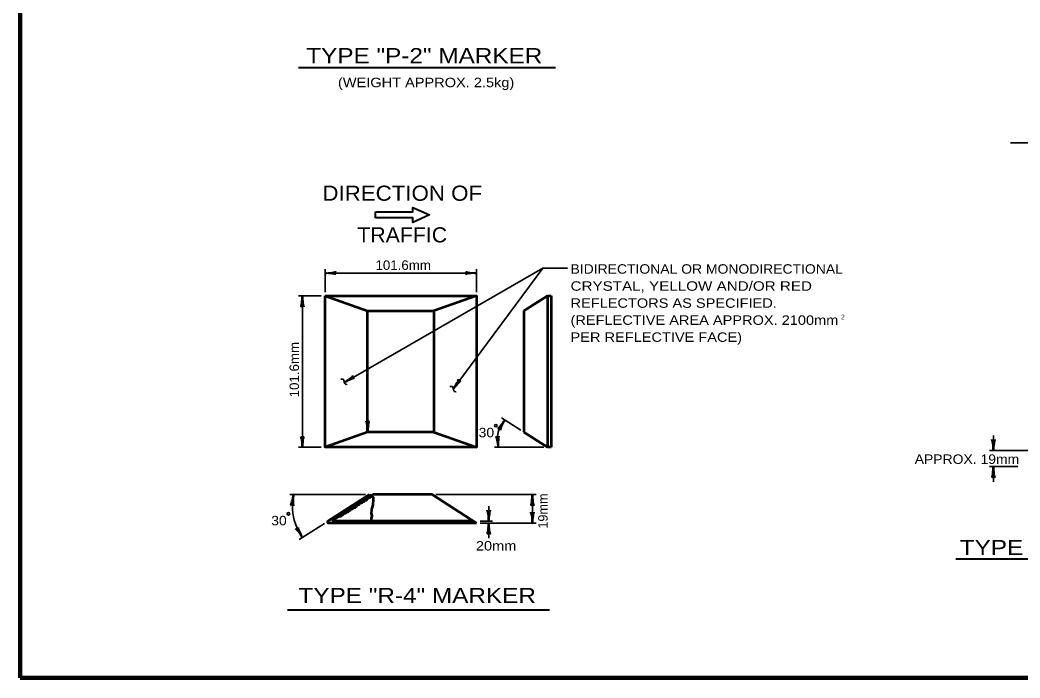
# Model space of a CAD drawing. Extents: x -123 to 733, y -76 to 468.
# Drawn here: x -65.5 to 251.4, y -64.5 to 144 of the extents above; entities that cross this region are included whole.
import ezdxf
from ezdxf.enums import TextEntityAlignment as Align

# ---------------------------------------------------------------- set-up
doc = ezdxf.new("R2010")
doc.units = 0
doc.header["$LTSCALE"] = 1.2
doc.layers.add('1', color=7, linetype='Continuous', lineweight=53)

msp = doc.modelspace()

# ---------------------------------------------------------------- linework, layer by layer
at = {"layer": '1', "lineweight": 40}
for p, q in [((22.731, 128.878), (104.187, 128.878)), ((47.109, 81.25), (47.109, 83.17)), ((231.047, -26.736), (314.37, -26.736)), ((19.282, -42.873), (102.311, -42.873))]:
    msp.add_line(p, q, dxfattribs=at)
at = {"layer": '1', "lineweight": 35}
for p, q in [((270.526, 105.05), (248.326, 105.05)), ((31.137, 57.78), (31.137, 64.98)), ((31.137, 63.78), (79.137, 63.78)), ((79.137, 57.78), (79.137, 64.98)), ((100.117, 65.365), (107.964, 65.365)), ((29.937, 56.58), (22.737, 56.58)), ((23.937, 56.58), (23.937, 8.58)), ((93.126, 14.026), (87.062, 17.908)), ((242.926, 7.551), (242.926, 12.351)), ((29.937, 8.58), (22.737, 8.58)), ((100.437, 8.58), (84.837, 8.58)), ((263.326, 7.551), (241.726, 7.551)), ((250.726, 2.45), (241.726, 2.45)), ((242.926, 2.45), (242.926, -2.349)), ((43.952, -6.42), (19.952, -6.42)), ((66.237, -6.42), (98.037, -6.42)), ((96.837, -6.42), (96.837, -15.42)), ((82.997, -14.82), (82.997, -10.02)), ((30.991, -15.513), (22.899, -20.678)), ((80.337, -14.82), (84.197, -14.82)), ((80.337, -15.42), (98.037, -15.42)), ((82.997, -15.42), (82.997, -20.22))]:
    msp.add_line(p, q, dxfattribs=at)
at = {"layer": '1'}
for p, q in [((31.137, 56.58), (44.637, 51.78)), ((79.137, 56.58), (65.637, 51.78)), ((101.637, 56.58), (94.137, 51.78)), ((101.637, 56.58), (101.637, 8.58)), ((101.637, 56.58), (102.837, 56.58)), ((102.837, 56.58), (102.837, 8.58)), ((44.637, 13.38), (44.637, 51.78)), ((44.637, 51.78), (65.637, 51.78)), ((65.637, 51.78), (65.637, 13.38)), ((94.137, 51.78), (94.137, 13.38)), ((44.637, 13.38), (31.137, 8.58)), ((65.637, 13.38), (44.637, 13.38)), ((65.637, 13.38), (79.137, 8.58)), ((101.637, 8.58), (94.137, 13.38)), ((102.837, 8.58), (101.637, 8.58)), ((45.237, -6.42), (32.003, -14.868)), ((46.352, -6.42), (33.625, -14.544)), ((65.037, -6.42), (46.352, -6.42)), ((65.037, -6.42), (79.137, -15.42)), ((79.137, -15.42), (32.164, -15.42)), ((78.197, -14.82), (33.706, -14.82))]:
    msp.add_line(p, q, dxfattribs=at)
at = {"layer": '1', "lineweight": 158}
msp.add_line((726.161, -64.517), (-65.439, -64.517), dxfattribs=at)
msp.add_lwpolyline([(726.161, 461.583), (-65.539, 461.483), (-65.439, -64.517)], dxfattribs=at)
at = {"layer": '1', "lineweight": 40}
msp.add_lwpolyline([(47.109, 83.218), (58.917, 83.218), (58.917, 84.61), (64.245, 82.258), (58.917, 79.834), (58.917, 81.25), (47.109, 81.25)], dxfattribs=at)
at = {"layer": '1', "lineweight": 35}
msp.add_lwpolyline([(37.257, 29.136), (100.117, 65.365), (71.743, 27.047)], dxfattribs=at)
at = {"layer": '1'}
msp.add_lwpolyline([(31.137, 56.58), (79.137, 56.58), (79.137, 8.58), (31.137, 8.58)], close=True, dxfattribs=at)
for points in [[(45.69, -6.755), (45.506, -7.305), (45.093, -7.259), (44.864, -7.672), (44.497, -7.718), (44.13, -8.268), (43.488, -8.131), (43.442, -8.681), (43.076, -8.544), (42.709, -9.14), (42.388, -8.957), (41.883, -9.645), (41.425, -9.553), (41.149, -10.149), (40.691, -10.012), (40.645, -10.608), (40.095, -10.608), (39.774, -11.021), (39.315, -10.883), (38.948, -11.526), (38.398, -11.526), (38.444, -11.984), (37.756, -12.03), (37.664, -12.397), (37.068, -12.351), (36.701, -12.902), (36.197, -12.902), (36.151, -13.361), (35.479, -13.361)], [(45.237, -6.42), (45.69, -6.755), (46.332, -7.168), (46.423, -7.993), (46.286, -9.645), (45.919, -10.7), (45.827, -11.159), (45.781, -12.351), (45.873, -12.673), (45.919, -13.223), (45.781, -14.003), (45.644, -14.966), (45.364, -15.42)]]:
    msp.add_lwpolyline(points, dxfattribs=at)
at = {"layer": '1', "lineweight": 35}
for centre in [(85.264, 15.413), (19.527, -12.493)]:
    msp.add_circle(centre, 0.394, dxfattribs=at)
for centre, radius, start, end in [((95.271, 10.994), 9.544, 148.90333, 182.38625), ((95.271, 10.994), 9.544, 148.90333, 151.52582), ((38.575, -9.975), 17.782, 168.47004, 210.30724)]:
    msp.add_arc(centre, radius, start, end, dxfattribs=at)
at = {"layer": '1'}
for centre, radius, start in [((32.164, -15.12), 0.3, 122.54966), ((33.706, -14.67), 0.15, 122.55013)]:
    msp.add_arc(centre, radius, start, 270, dxfattribs=at)
at = {"layer": '1', "lineweight": 40}
for centre, major_axis, ratio, start_param, end_param in [((32.481, 63.526), (-2.108, 0.211), 0.07063, 3.1407148, 5.41811), ((32.481, 63.526), (-2.108, 0.211), 0.07063, 3.1407148, 5.41811), ((32.446, 64.111), (-2.143, -0.187), 0.122415, 0.8963533, 3.1415927), ((32.446, 64.111), (-2.143, -0.187), 0.122415, 0.8963533, 3.1415927), ((77.827, 63.448), (2.143, 0.187), 0.122415, 0.8963533, 3.1415927), ((77.827, 63.448), (2.143, 0.187), 0.122415, 0.8963533, 3.1415927), ((77.792, 64.034), (2.108, -0.211), 0.07063, 3.1407148, 5.41811), ((77.792, 64.034), (2.108, -0.211), 0.07063, 3.1407148, 5.41811), ((23.683, 55.235), (0.211, 2.108), 0.07063, 3.1407148, 5.41811), ((23.683, 55.235), (0.211, 2.108), 0.07063, 3.1407148, 5.41811), ((24.268, 55.27), (-0.187, 2.143), 0.122415, 0.8963533, 3.1415927), ((24.268, 55.27), (-0.187, 2.143), 0.122415, 0.8963533, 3.1415927), ((38.226, 30.077), (-1.763, -1.232), 0.122415, 0.8963533, 3.1415927), ((38.549, 29.588), (1.931, 0.87), 0.07063, 6.2823074, 8.5597026), ((72.255, 28.297), (-1.125, -1.834), 0.122415, 0.8963533, 3.1415927), ((72.255, 28.297), (-1.125, -1.834), 0.122415, 0.8963533, 3.1415927), ((72.747, 27.977), (1.424, 1.568), 0.07063, 6.2823074, 8.5597026), ((72.747, 27.977), (1.424, 1.568), 0.07063, 6.2823074, 8.5597026), ((44.305, 14.689), (0.187, -2.143), 0.122415, 0.8963533, 3.1415927), ((44.891, 14.724), (-0.211, -2.108), 0.07063, 3.1407148, 5.41811), ((87.147, 16.236), (-1.269, -1.696), 0.07063, 6.2823074, 8.5597026), ((87.667, 15.964), (0.946, 1.932), 0.122415, 0.8963533, 3.1415927), ((23.605, 9.889), (0.187, -2.143), 0.122415, 0.8963533, 3.1415927), ((23.605, 9.889), (0.187, -2.143), 0.122415, 0.8963533, 3.1415927), ((24.191, 9.924), (-0.211, -2.108), 0.07063, 3.1407148, 5.41811), ((24.191, 9.924), (-0.211, -2.108), 0.07063, 3.1407148, 5.41811), ((85.606, 9.877), (0.366, -2.12), 0.122415, 0.8963533, 3.1415927), ((86.186, 9.961), (0.034, 2.118), 0.07063, 6.2823074, 8.5597026), ((242.595, 8.86), (0.187, -2.143), 0.122415, 0.8963533, 3.1415927), ((242.595, 8.86), (0.187, -2.143), 0.122415, 0.8963533, 3.1415927), ((243.18, 8.895), (-0.211, -2.108), 0.07063, 3.1407148, 5.41811), ((243.18, 8.895), (-0.211, -2.108), 0.07063, 3.1407148, 5.41811), ((242.672, 1.106), (0.211, 2.108), 0.07063, 3.1407148, 5.41811), ((243.258, 1.141), (-0.187, 2.143), 0.122415, 0.8963533, 3.1415927), ((20.707, -7.727), (-0.495, -2.06), 0.07063, 6.2823074, 8.5597026), ((21.292, -7.772), (0.105, 2.148), 0.122415, 0.8963533, 3.1415927), ((96.583, -7.765), (0.211, 2.108), 0.07063, 3.1407148, 5.41811), ((96.583, -7.765), (0.211, 2.108), 0.07063, 3.1407148, 5.41811), ((97.168, -7.73), (-0.187, 2.143), 0.122415, 0.8963533, 3.1415927), ((97.168, -7.73), (-0.187, 2.143), 0.122415, 0.8963533, 3.1415927), ((82.665, -13.511), (0.187, -2.143), 0.122415, 0.8963533, 3.1415927), ((83.251, -13.476), (-0.211, -2.108), 0.07063, 3.1407148, 5.41811), ((96.505, -14.111), (0.187, -2.143), 0.122415, 0.8963533, 3.1415927), ((97.091, -14.076), (-0.211, -2.108), 0.07063, 3.1407148, 5.41811), ((82.743, -16.765), (0.211, 2.108), 0.07063, 3.1407148, 5.41811), ((83.328, -16.73), (-0.187, 2.143), 0.122415, 0.8963533, 3.1415927), ((22.973, -19.049), (1.232, -1.763), 0.122415, 0.8963533, 3.1415927), ((23.463, -18.726), (-0.869, 1.932), 0.07063, 6.2823074, 8.5597026)]:
    msp.add_ellipse(centre, major_axis=major_axis, ratio=ratio, start_param=start_param, end_param=end_param, dxfattribs=at)
at = {"layer": '1', "lineweight": 35}
for points in [[(36.113, 30.152), (36.913, 30.152), (37.233, 29.191), (37.633, 28.551), (38.113, 28.551)], [(70.675, 27.831), (71.475, 27.831), (71.795, 26.87), (72.195, 26.23), (72.675, 26.23)]]:
    msp.add_spline(points, degree=3, dxfattribs=at)

# ---------------------------------------------------------------- texts
at = {"layer": '1'}
for s, height, width, p in [('TYPE "P-2" MARKER', 4.8, 1.2, (62.58, 130.289)), ('(WEIGHT APPROX. 2.5kg)', 3, 1.15, (63.166, 122.689)), ('DIRECTION OF', 4.8, 1.1, (55.592, 86.701)), ('TRAFFIC', 4.8, 1.05, (55.592, 73.501)), ('101.6mm', 3, 1.05, (55.899, 64.805)), ('2', 1.5, 0.9, (195.24, 49.117)), ('30', 3, 1.1, (82.266, 11.761)), ('APPROX. 19mm', 3, 1.1, (234.556, 3.321)), ('30', 3, 1.1, (16.529, -16.146)), ('20mm', 3, 1.15, (85.35, -24.124)), ('TYPE "C-4" MARKERS', 4.8, 1.2, (272.457, -25.574)), ('TYPE "R-4" MARKER', 4.8, 1.2, (60.344, -40.759))]:
    msp.add_text(s, height=height, dxfattribs=dict(at, width=width)).set_placement(p, align=Align.CENTER)
for s, width, p in [('BIDIRECTIONAL OR MONODIRECTIONAL', 1.1, (108.932, 63.588)), ('CRYSTAL, YELLOW AND/OR RED', 1.2, (108.932, 58.188)), ('REFLECTORS AS SPECIFIED.', 1.15, (108.932, 52.788)), ('(REFLECTIVE AREA APPROX. 2100mm', 1.15, (108.932, 47.388)), ('PER REFLECTIVE FACE)', 1.15, (108.932, 41.988))]:
    msp.add_text(s, height=3, dxfattribs=dict(at, width=width)).set_placement(p)
at = {"layer": '1', "width": 1.05}
msp.add_text('101.6mm', height=3, rotation=90, dxfattribs=at).set_placement((22.882, 33.189), align=Align.CENTER)
at = {"layer": '1'}
msp.add_text('19mm', height=3, rotation=90, dxfattribs=at).set_placement((101.677, -11.628), align=Align.CENTER)

doc.saveas('drawing.dxf')
